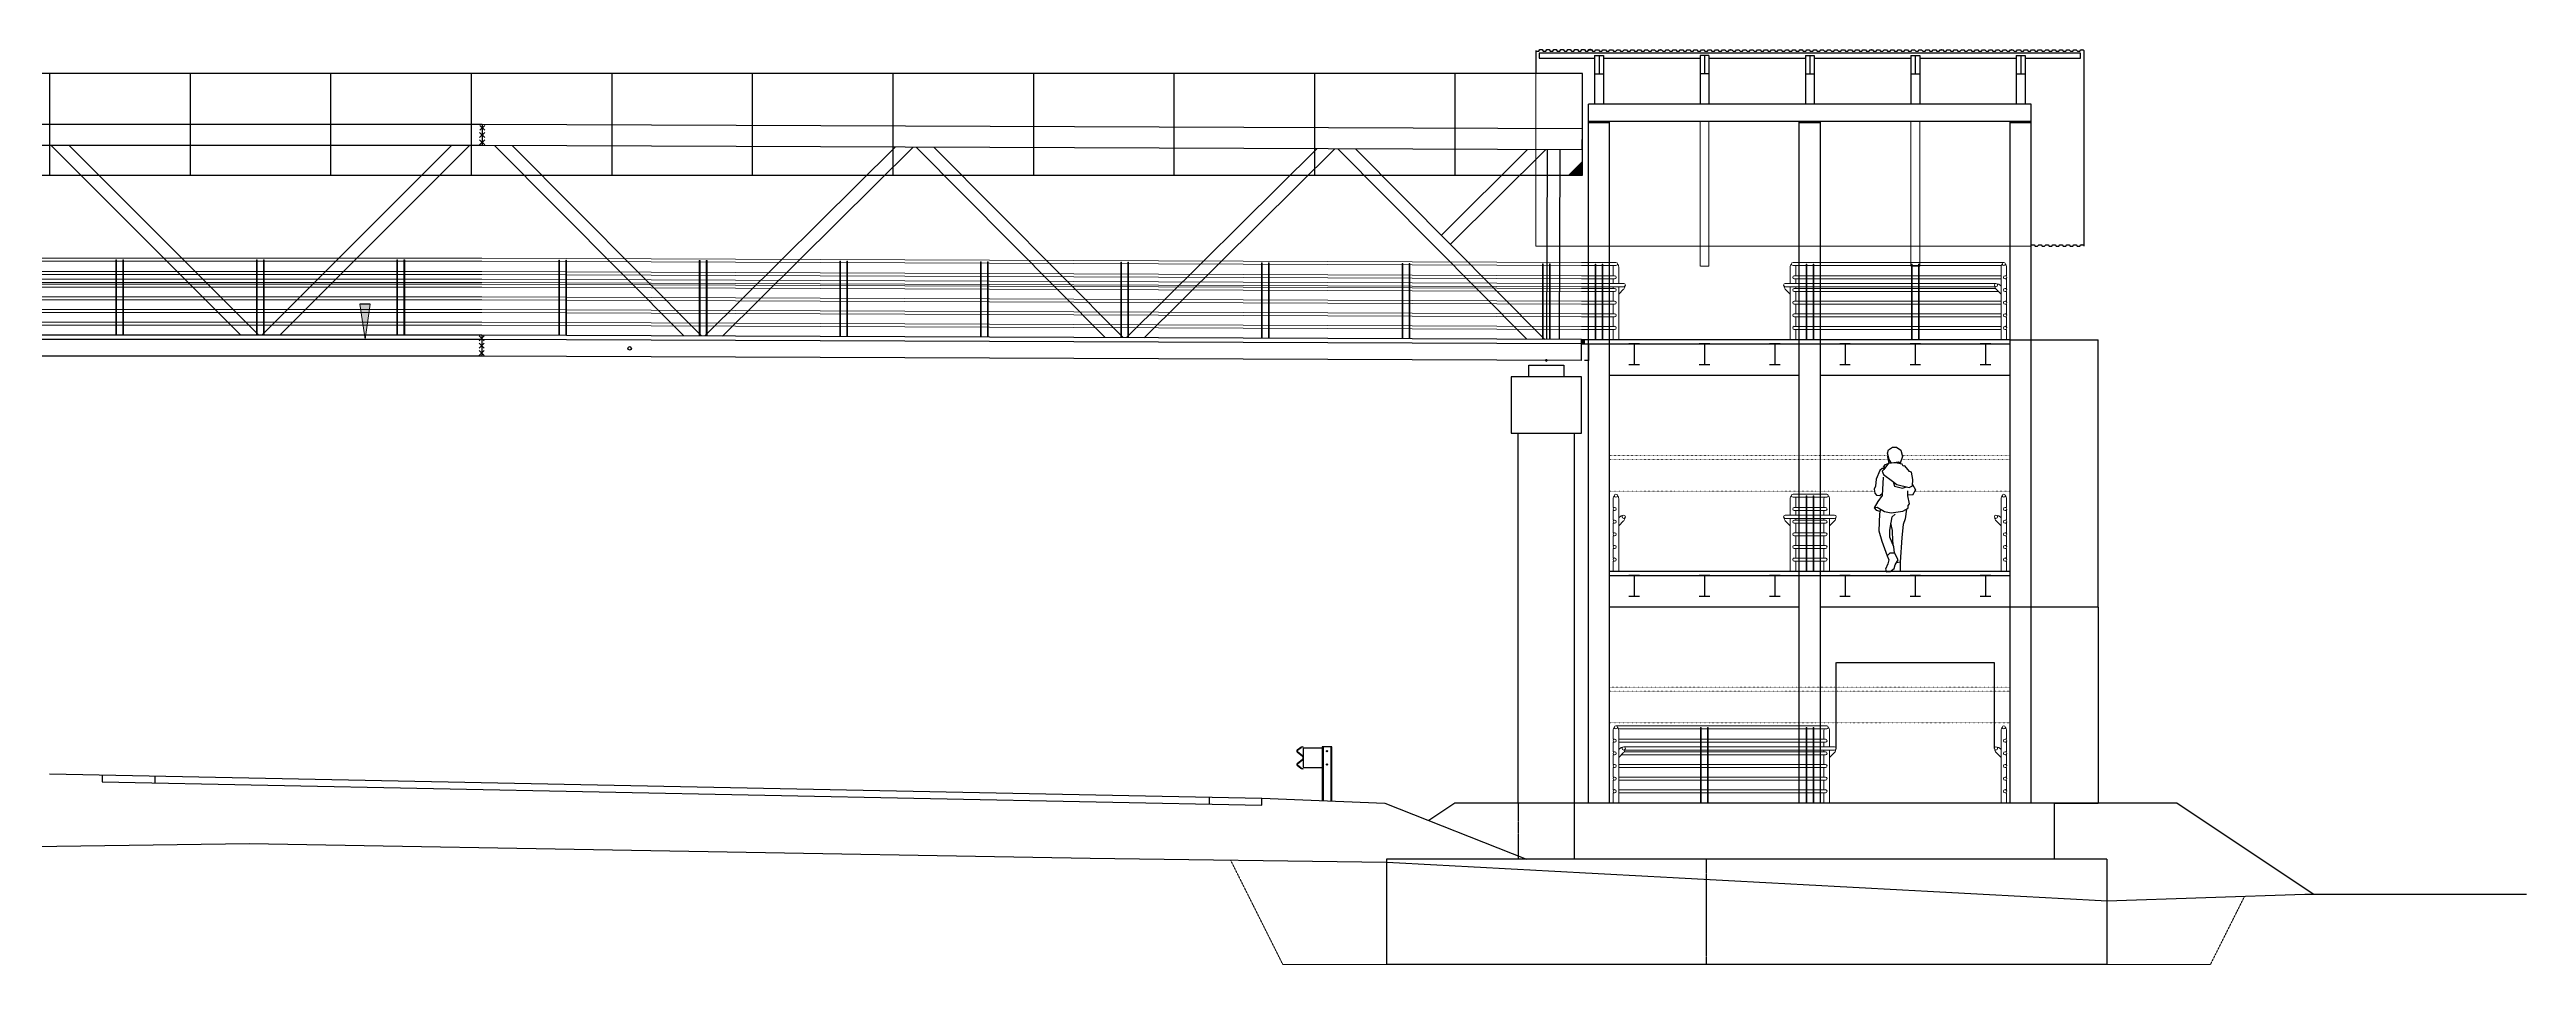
# Model space of a CAD drawing. Header units: millimetres. Extents: x -54986 to 52073, y -1196 to 63678.
# Drawn here: x -19618 to 15629, y 48556 to 61590 of the extents above; entities that cross this region are included whole.
import ezdxf

# ---------------------------------------------------------------- set-up
doc = ezdxf.new("R2010")
doc.units = ezdxf.units.MM
for name, pattern in [('HIDDEN', [0.375, 0.25, -0.125]), ('HIDDEN2', [4.7625, 3.175, -1.5875]), ('пунктирная2', [3.175, 0, -3.175])]:
    doc.linetypes.add(name, pattern=pattern)
doc.layers.add('0_ANNOT_Dimensions', color=7, linetype='Continuous')
doc.layers.add('Брусчатка_тип1', color=7, linetype='Continuous')
doc.styles.get("Standard").update_dxf_attribs({"font": 'arial.ttf'})
doc.dimstyles.new('ISO-25', dxfattribs={"dimtxt": 2.5, "dimasz": 2.5, "dimexe": 1.25, "dimexo": 0.625, "dimtad": 1, "dimtxsty": 'Standard', "dimcen": 2.5, "dimadec": 0, "dimazin": 0, "dimtfac": 1, "dimtmove": 0, "dimatfit": 3, "dimfxl": 1, "dimarcsym": 0})

# ---------------------------------------------------------------- blocks, each defined once
blk = doc.blocks.new('A$Ca8e040ba')
at = {"lineweight": 30}
for p, q in [((-109.07, 16.19), (-30.78, 16.5)), ((-109.06, 14.69), (-109.07, 16.19)), ((-30.78, 16.5), (-30.78, 15)), ((-30.78, 16.5), (30.78, 16.5)), ((-109.06, 14.69), (-30.78, 15)), ((-107.46, 14.7), (-107.41, 1.2)), ((-106.56, 14.7), (-106.51, 1.2)), ((-106.45, 14.7), (-99.67, 7.98)), ((-106.39, 1.2), (-92.95, 14.75)), ((-105.17, 14.71), (-99.04, 8.62)), ((-105.12, 1.21), (-91.67, 14.76)), ((-77.89, 1.31), (-91.45, 14.76)), ((-76.62, 1.32), (-90.17, 14.76)), ((-76.39, 1.32), (-62.95, 14.87)), ((-75.12, 1.32), (-61.67, 14.88)), ((-47.89, 1.43), (-61.45, 14.88)), ((-46.62, 1.44), (-60.17, 14.88)), ((-46.39, 1.44), (-32.95, 14.99)), ((-45.12, 1.44), (-31.67, 15)), ((-30.78, 15), (30.78, 15)), ((-16.39, 1.5), (-29.89, 15)), ((-15.11, 1.5), (-28.61, 15)), ((-14.89, 1.5), (-1.39, 15)), ((-13.61, 1.5), (-0.11, 15)), ((-109.01, 1.19), (-30.75, 1.5)), ((-109, -0.31), (-109.01, 1.19)), ((-109, -0.31), (-30.75, 0)), ((-30.75, 1.5), (-30.75, 0)), ((-30.75, 1.5), (30.75, 1.5)), ((-30.75, 0), (30.75, 0))]:
    blk.add_line(p, q, dxfattribs=at)
at = {"lineweight": 13}
for p, q in [((-30.96, 16.09), (-30.61, 16.44)), ((-30.61, 16.09), (-30.96, 16.44)), ((-30.96, 15.57), (-30.6, 15.93)), ((-30.6, 15.57), (-30.96, 15.93)), ((-30.96, 15.41), (-30.6, 15.06)), ((-30.6, 15.41), (-30.96, 15.06)), ((-30.93, 1.09), (-30.58, 1.44)), ((-30.58, 1.09), (-30.93, 1.44)), ((-30.93, 0.57), (-30.57, 0.93)), ((-30.57, 0.57), (-30.93, 0.93)), ((-30.93, 0.41), (-30.57, 0.06)), ((-30.57, 0.41), (-30.93, 0.06))]:
    blk.add_line(p, q, dxfattribs=at)
blk.add_circle((-106.5, -0.3), 0.05)
blk = doc.blocks.new('A$C04dd730d')
at = {"lineweight": 30}
for p, q in [((-0.375, 0), (0.375, 0)), ((0, 0), (0, -1.5)), ((-0.375, -1.5), (0.375, -1.5))]:
    blk.add_line(p, q, dxfattribs=at)
blk = doc.blocks.new('A$C0FF56AE2')
for p, q in [((73, 1539), (76, 1532)), ((-8, 261), (-11, 276))]:
    blk.add_line(p, q)
at = {"flags": 128}
blk.add_lwpolyline([(-53, 1540), (-86, 1593), (-108, 1684), (-97, 1729), (-40, 1768), (20, 1767), (80, 1728), (103, 1636), (73, 1539), (45, 1555), (-53, 1540)], close=True, dxfattribs=at)
for points in [[(-148, 1467), (-185, 1467), (-219, 1437), (-269, 1313), (-278, 1213), (-300, 1172), (-290, 1113), (-268, 1086), (-220, 1082), (-183, 1114)], [(-56, 1543), (-96, 1541), (-160, 1451), (-184, 1426), (-168, 1378), (-37, 1286), (21, 1237), (199, 1197), (244, 1217), (249, 1307), (234, 1415), (205, 1424), (136, 1505), (112, 1500), (99, 1526), (54, 1538), (1, 1547), (-13, 1546)], [(-143, 1474), (-168, 1487), (-136, 1523), (-91, 1543)], [(-103, 1662), (-108, 1630), (-91, 1541)], [(-171, 1342), (-185, 1082), (-246, 997), (-300, 905), (-256, 916), (-153, 853), (-58, 836), (108, 856), (185, 902), (185, 936), (203, 963), (180, 1076), (180, 1149)], [(-28, 1279), (-8, 1215), (102, 1184), (160, 1206)], [(245, 1239), (288, 1160), (244, 1087), (180, 1088)], [(-300, 905), (-272, 873), (-217, 857)], [(-211, 888), (-224, 819), (-231, 578), (-189, 432), (-112, 221), (-73, 262), (-9, 262), (-19, 350), (-78, 486), (-78, 587), (-43, 777), (-2, 814)], [(159, 887), (140, 750), (113, 670), (96, 481), (72, 132), (19, 123)], [(-23, 360), (-34, 432), (-38, 581), (-60, 686)], [(-112, 221), (-90, 164), (-105, 109), (-137, 31), (-123, -5), (-70, -1), (-13, 39), (0, 92), (44, 164), (-9, 262)], [(72, 132), (69, 0), (-69, 0)]]:
    blk.add_lwpolyline(points, dxfattribs=at)
blk = doc.blocks.new('A$C664D56C4')
at = {"lineweight": 30}
blk.add_lwpolyline([(-5.25, 2.51), (-5.16, 2.63), (-4.83, 2.63), (-4.67, 2.42), (-4.32, 2.42), (-4.18, 2.63), (-3.83, 2.63), (-3.67, 2.42), (-3.33, 2.42), (-3.18, 2.63), (-2.83, 2.63), (-2.68, 2.42), (-2.33, 2.42), (-2.18, 2.63), (-1.83, 2.63), (-1.67, 2.42), (-1.33, 2.42), (-1.18, 2.63), (-0.83, 2.63), (-0.68, 2.42), (-0.33, 2.42), (-0.18, 2.63), (0.17, 2.63), (0.32, 2.42), (0.68, 2.42), (0.82, 2.63), (1.17, 2.63), (1.33, 2.42), (1.68, 2.42), (1.82, 2.63), (2.17, 2.63), (2.32, 2.42), (2.68, 2.42), (2.82, 2.63), (3.17, 2.63), (3.33, 2.42), (3.68, 2.42), (3.82, 2.63), (4.17, 2.63), (4.33, 2.42), (4.68, 2.42), (4.82, 2.63), (5.17, 2.63), (5.26, 2.51)], dxfattribs=at)
for centre in [(-5, 2.63), (5, 2.63)]:
    blk.add_circle(centre, 0.025)
blk = doc.blocks.new('A$Cd243745d')
at = {"lineweight": 30}
blk.add_lwpolyline([(7.735, -0.126), (7.675, -0.21), (7.325, -0.21), (7.175, 0), (6.825, 0), (6.675, -0.21), (6.325, -0.21), (6.175, 0), (5.825, 0), (5.675, -0.21), (5.325, -0.21), (5.175, 0), (4.825, 0), (4.675, -0.21), (4.325, -0.21), (4.175, 0), (3.825, 0), (3.675, -0.21), (3.325, -0.21), (3.175, 0), (2.825, 0), (2.675, -0.21), (2.325, -0.21), (2.175, 0), (1.825, 0), (1.675, -0.21), (1.325, -0.21), (1.175, 0), (0.825, 0), (0.675, -0.21), (0.325, -0.21), (0.175, 0), (-0.175, 0), (-0.265, -0.126)], dxfattribs=at)
blk.add_circle((0, 0), 0.025)
blk = doc.blocks.new('*D125')
at = {"layer": '0_ANNOT_Dimensions', "color": 0, "lineweight": -2, "transparency": 16777216}
for p, q in [((8283, 57456), (9534, 57456)), ((9533, 53652), (9533, 57454)), ((8283, 53650), (9534, 53650))]:
    blk.add_line(p, q, dxfattribs=at)
at = {"layer": '0_ANNOT_Dimensions', "color": 0, "transparency": 16777216}
for points in [[(9533, 57454), (9533, 57454), (9533, 57456)], [(9533, 53652), (9533, 53652), (9533, 53650)]]:
    blk.add_solid(points, dxfattribs=at)
at = {"layer": 'Defpoints', "color": 0, "transparency": 16777216}
for p in [(8282, 57456), (9533, 57456), (8282, 53650)]:
    blk.add_point(p, dxfattribs=at)
at = {"layer": '0_ANNOT_Dimensions', "color": 0, "transparency": 16777216, "insert": (9531, 55553), "char_height": 2.5, "attachment_point": 5, "rotation": 90}
blk.add_mtext('3810', dxfattribs=at)
blk = doc.blocks.new('A$C827d9d94')
at = {"lineweight": 13}
for p, q in [((-0.4, 3.24), (-0.75, 3.6)), ((-0.4, 3.81), (-0.47, 3.88)), ((-0.4, 0), (-0.4, 5.18)), ((0, 4.55), (-0.11, 4.55)), ((0, 4.55), (-0.11, 4.55)), ((0, 4.33), (-0.11, 4.33)), ((0, 4.33), (-0.11, 4.33)), ((0, 3.65), (-0.11, 3.65)), ((0, 4.55), (0, 5.18)), ((0, 3.65), (0, 4.33)), ((0, 3.43), (-0.11, 3.43)), ((0, 2.75), (-0.11, 2.75)), ((0, 2.53), (-0.11, 2.53)), ((0, 1.85), (-0.11, 1.85)), ((0, 2.75), (0, 3.43)), ((0, 1.85), (0, 2.53)), ((0, 1.63), (-0.11, 1.63)), ((0, 0.95), (-0.11, 0.95)), ((0, 0.95), (-0.11, 0.95)), ((0, 0.73), (-0.11, 0.73)), ((0, 0.73), (-0.11, 0.73)), ((0, 0.95), (0, 1.63)), ((0, 0), (0, 0.73))]:
    blk.add_line(p, q, dxfattribs=at)
for centre in [(-0.2, 5.39), (-0.76, 3.89), (-0.11, 4.44), (-0.11, 3.54), (-0.11, 2.64), (-0.11, 1.74), (-0.11, 0.84)]:
    blk.add_circle(centre, 0.113, dxfattribs=at)
for centre, start, end in [((-0.1, 5.18), 135, 180), ((-0.3, 5.18), 0, 45), ((-0.54, 3.81), 180, 225), ((-0.68, 3.67), 45, 90)]:
    blk.add_arc(centre, 0.299, start, end, dxfattribs=at)
blk = doc.blocks.new('*D126')
at = {"layer": '0_ANNOT_Dimensions', "color": 0, "lineweight": -2, "transparency": 16777216}
for p, q in [((5807, 51634), (5807, 52857)), ((5810, 52856), (8055, 52856)), ((8057, 51634), (8057, 52857))]:
    blk.add_line(p, q, dxfattribs=at)
at = {"layer": '0_ANNOT_Dimensions', "color": 0, "transparency": 16777216}
for points in [[(5810, 52856), (5810, 52855), (5807, 52856)], [(8055, 52856), (8055, 52855), (8057, 52856)]]:
    blk.add_solid(points, dxfattribs=at)
at = {"layer": 'Defpoints', "color": 0, "transparency": 16777216}
for p in [(8057, 52856), (5807, 51634), (8057, 51634)]:
    blk.add_point(p, dxfattribs=at)
at = {"layer": '0_ANNOT_Dimensions', "color": 0, "transparency": 16777216, "insert": (6932, 52858), "char_height": 2.5, "attachment_point": 5}
blk.add_mtext('2250', dxfattribs=at)
blk = doc.blocks.new('*D171')
at = {"layer": '0_ANNOT_Dimensions', "color": 0, "lineweight": -2, "transparency": 16777216}
for p, q in [((8283, 53650), (9534, 53650)), ((9533, 53647), (9533, 50859)), ((8908, 50856), (9534, 50856))]:
    blk.add_line(p, q, dxfattribs=at)
at = {"layer": '0_ANNOT_Dimensions', "color": 0, "transparency": 16777216}
for points in [[(9533, 53647), (9533, 53647), (9533, 53650)], [(9533, 50859), (9533, 50859), (9533, 50856)]]:
    blk.add_solid(points, dxfattribs=at)
at = {"layer": 'Defpoints', "color": 0, "transparency": 16777216}
for p in [(8282, 53650), (8907, 50856), (9533, 50856)]:
    blk.add_point(p, dxfattribs=at)
at = {"layer": '0_ANNOT_Dimensions', "color": 0, "transparency": 16777216, "insert": (9531, 52253), "char_height": 2.5, "attachment_point": 5, "rotation": 90}
blk.add_mtext('2790', dxfattribs=at)
blk = doc.blocks.new('A$Cefe19569')
at = {"lineweight": 13}
for p, q in [((-0.4, 3.24), (-0.75, 3.6)), ((-0.4, 4), (-0.4, 5.18)), ((-0.4, 0), (-0.4, 3.78)), ((0, 4.55), (-0.11, 4.55)), ((0, 4.33), (-0.11, 4.33)), ((0, 3.65), (-0.11, 3.65)), ((0, 4.55), (0, 5.18)), ((0, 4), (0, 4.33)), ((0, 3.65), (0, 3.78)), ((0, 3.43), (-0.11, 3.43)), ((0, 2.75), (-0.11, 2.75)), ((0, 2.53), (-0.11, 2.53)), ((0, 1.85), (-0.11, 1.85)), ((0, 2.75), (0, 3.43)), ((0, 1.85), (0, 2.53)), ((0, 1.63), (-0.11, 1.63)), ((0, 0.95), (-0.11, 0.95)), ((0, 0.95), (-0.11, 0.95)), ((0, 0.73), (-0.11, 0.73)), ((0, 0.73), (-0.11, 0.73)), ((0, 0.95), (0, 1.63)), ((0, 0), (0, 0.73))]:
    blk.add_line(p, q, dxfattribs=at)
for centre, radius, start, end in [((-0.1, 5.18), 0.299, 135, 180), ((-0.2, 5.39), 0.113, 90, 270), ((-0.76, 3.89), 0.113, 90, 270), ((-0.54, 3.81), 0.299, 180, 225), ((-0.11, 4.44), 0.113, 90, 270), ((-0.11, 3.54), 0.113, 90, 270), ((-0.3, 5.18), 0.299, 0, 19.3009), ((-0.11, 2.64), 0.113, 90, 270), ((-0.11, 1.74), 0.113, 90, 270), ((-0.11, 0.84), 0.113, 90, 270)]:
    blk.add_arc(centre, radius, start, end, dxfattribs=at)

msp = doc.modelspace()

# ---------------------------------------------------------------- hatches: boundary and pattern name
h = msp.add_hatch(color=256)
h.dxf.hatch_style = 1
h.paths.add_polyline_path([(2195.11, 59794.131), (1995.11, 59794.131), (2195.11, 59994.131)])
at = {"layer": 'Брусчатка_тип1'}
h = msp.add_hatch(color=256, dxfattribs=at)
h.dxf.hatch_style = 1
h.paths.add_polyline_path([(-15128.279, 57521.529), (-15119.691, 57521.529), (-15128.268, 57463.656), (-15128.282, 57463.749)])
h.paths.add_polyline_path([(-15136.845, 57521.529), (-15128.279, 57521.529), (-15128.282, 57463.749)])
h.paths.add_polyline_path([(-15157.863, 57663.349), (-15128.271, 57663.349), (-15128.279, 57521.529), (-15136.845, 57521.529)])
h.paths.add_polyline_path([(-15128.271, 57663.349), (-15098.674, 57663.349), (-15119.691, 57521.529), (-15128.279, 57521.529)])
h.paths.add_polyline_path([(-15128.269, 57708.349), (-15092.004, 57708.349), (-15098.674, 57663.349), (-15128.271, 57663.349)])
h.paths.add_polyline_path([(-15164.532, 57708.349), (-15128.269, 57708.349), (-15128.271, 57663.349), (-15157.863, 57663.349)])
h.paths.add_polyline_path([(-15184.539, 57843.349), (-15128.262, 57843.349), (-15128.269, 57708.349), (-15164.532, 57708.349)])
h.paths.add_polyline_path([(-15128.262, 57843.349), (-15071.997, 57843.349), (-15092.004, 57708.349), (-15128.269, 57708.349)])
h.paths.add_polyline_path([(-15128.259, 57888.349), (-15065.328, 57888.349), (-15071.997, 57843.349), (-15128.262, 57843.349)])
h.paths.add_polyline_path([(-15191.209, 57888.349), (-15128.259, 57888.349), (-15128.262, 57843.349), (-15184.539, 57843.349)])
h.paths.add_polyline_path([(-15202.356, 57963.564), (-15128.255, 57963.564), (-15128.259, 57888.349), (-15191.209, 57888.349)])
h.paths.add_polyline_path([(-15128.255, 57963.564), (-15054.181, 57963.564), (-15065.328, 57888.349), (-15128.259, 57888.349)])
h = msp.add_hatch(color=256, dxfattribs=at)
h.dxf.hatch_style = 1
h.paths.add_polyline_path([(2183.217, 57456.369), (2227.037, 57456.369), (2227.037, 57399.547), (2182.992, 57399.547)])

# ---------------------------------------------------------------- linework, layer by layer
at = {"lineweight": 30}
for p, q in [((1532.037, 61575.136), (1532.037, 61250.268)), ((2432.037, 61504.619), (2432.037, 61245.8)), ((3932.037, 61504.619), (3932.037, 61245.8)), ((5432.037, 61504.619), (5432.037, 61245.8)), ((6932.037, 61504.619), (6932.037, 61245.8)), ((8432.037, 61504.619), (8432.037, 61245.8)), ((9332.037, 61575.136), (9332.037, 58788.103)), ((2282.037, 50856.373), (2282.037, 60813.085)), ((8582.037, 60813.085), (2282.037, 60813.085)), ((8582.037, 50856.373), (8582.037, 60813.085)), ((2282.037, 60563.085), (2582.037, 60563.085)), ((8582.037, 60563.085), (2282.037, 60563.085)), ((2282.037, 60549.085), (2582.037, 60549.085)), ((2582.037, 50856.373), (2582.037, 60563.085)), ((5282.037, 50856.373), (5282.037, 60563.085)), ((5282.037, 60563.085), (5582.037, 60563.085)), ((5282.037, 60549.085), (5582.037, 60549.085)), ((5582.037, 50856.373), (5582.037, 60563.085)), ((8282.037, 50856.373), (8282.037, 60563.085)), ((8282.037, 60563.085), (8582.037, 60563.085)), ((8282.037, 60549.085), (8582.037, 60549.085)), ((8282.037, 57456.369), (2183.217, 57456.369)), ((2227.037, 57399.547), (8282.037, 57399.547)), ((2582.037, 56949.547), (5282.037, 56949.547)), ((5582.037, 56949.547), (8282.037, 56949.547)), ((1282.045, 50856.373), (1282.045, 56125.525)), ((2082.045, 50056.373), (2082.045, 56125.525)), ((8282.037, 54156.381), (2582.037, 54156.381)), ((2582.037, 54099.547), (8282.037, 54099.547)), ((2582.037, 53649.547), (5282.037, 53649.547)), ((5582.037, 53649.547), (8282.037, 53649.547)), ((-19617.936, 51271.373), (-2367.936, 50926.373)), ((-18867.936, 51256.373), (-18867.936, 51156.373)), ((-18867.936, 51156.373), (-2367.936, 50826.373)), ((-18117.936, 51241.373), (-18117.936, 51141.373)), ((-3117.936, 50941.373), (-3117.936, 50841.373)), ((-2367.936, 50926.373), (-617.936, 50856.373)), ((-2367.936, 50826.373), (-2367.936, 50926.373)), ((-617.936, 50856.373), (1398.064, 50056.373)), ((382.064, 50856.373), (8.93, 50607.616)), ((10657.045, 50856.373), (382.064, 50856.373)), ((8907.037, 50856.373), (8907.037, 50056.373)), ((10657.045, 50856.373), (12603.532, 49558.715)), ((-592.955, 50056.373), (-592.955, 48556.373)), ((9657.037, 50056.373), (-592.955, 50056.373)), ((9657.037, 50056.373), (9657.037, 48556.373)), ((9657.037, 48556.373), (-592.955, 48556.373))]:
    msp.add_line(p, q, dxfattribs=at)
at = {"lineweight": 30, "ltscale": 0.75}
for p, q in [((2369.537, 61504.619), (2494.537, 61504.619)), ((2369.537, 61504.619), (2369.537, 60813.085)), ((2494.537, 61504.619), (2494.537, 60813.085)), ((3994.537, 61504.619), (3869.537, 61504.619)), ((3869.537, 61504.619), (3869.537, 60813.085)), ((3994.537, 61504.619), (3994.537, 60813.085)), ((5369.537, 61504.619), (5494.537, 61504.619)), ((5369.537, 61504.619), (5369.537, 60813.085)), ((5494.537, 61504.619), (5494.537, 60813.085)), ((6869.537, 61504.619), (6994.537, 61504.619)), ((6869.537, 61504.619), (6869.537, 60813.085)), ((6994.537, 61504.619), (6994.537, 60813.085)), ((8369.537, 61504.619), (8494.537, 61504.619)), ((8369.537, 61504.619), (8369.537, 60813.085)), ((8494.537, 61504.619), (8494.537, 60813.085)), ((2369.537, 61245.8), (2494.537, 61245.8)), ((3994.537, 61245.8), (3869.537, 61245.8)), ((5369.537, 61245.8), (5494.537, 61245.8)), ((6869.537, 61245.8), (6994.537, 61245.8)), ((8369.537, 61245.8), (8494.537, 61245.8))]:
    msp.add_line(p, q, dxfattribs=at)
at = {"linetype": 'HIDDEN', "ltscale": 5}
for p, q in [((2195.11, 61250.268), (-41431.02, 61250.268)), ((-19617.955, 61250.268), (-19617.955, 59794.131)), ((-17617.955, 61250.268), (-17617.955, 59794.131)), ((-15617.955, 61250.268), (-15617.955, 59794.131)), ((-13617.955, 61250.268), (-13617.955, 59794.131)), ((-11617.955, 61250.268), (-11617.955, 59794.131)), ((-9617.955, 61250.268), (-9617.955, 59794.131)), ((-7617.955, 61250.268), (-7617.955, 59794.131)), ((-5617.955, 61250.268), (-5617.955, 59794.131)), ((-3617.955, 61250.268), (-3617.955, 59794.131)), ((-1617.955, 61250.268), (-1617.955, 59794.131)), ((382.045, 61250.268), (382.045, 59794.131)), ((2195.11, 59794.131), (2195.11, 61250.268)), ((2195.11, 59794.131), (-41431.02, 59794.131))]:
    msp.add_line(p, q, dxfattribs=at)
at = {"linetype": 'HIDDEN', "lineweight": 13, "ltscale": 5}
for p, q in [((1532.037, 61250.268), (1532.037, 58788.103)), ((3869.537, 60563.085), (3869.537, 58502.378)), ((3994.537, 60563.085), (3994.537, 58502.378)), ((6869.537, 60563.085), (6869.537, 58502.378)), ((6994.537, 60563.085), (6994.537, 58502.378)), ((8582.037, 58788.103), (1532.037, 58788.103)), ((3994.537, 58502.378), (3869.537, 58502.378)), ((6994.537, 58502.378), (6869.537, 58502.378))]:
    msp.add_line(p, q, dxfattribs=at)
for p, q in [((1995.11, 59794.131), (2195.11, 59994.131)), ((-15054.181, 57963.564), (-15202.356, 57963.564)), ((-3117.936, 50941.373), (-3117.936, 50841.373))]:
    msp.add_line(p, q)
at = {"lineweight": 13}
for p, q in [((5192.037, 58556.369), (8192.037, 58556.369)), ((5192.037, 58511.369), (8155.395, 58511.369)), ((5079.537, 58256.369), (8079.537, 58256.369)), ((5079.537, 58211.369), (8063.992, 58211.369)), ((5209.537, 58366.369), (8152.037, 58366.369)), ((5209.537, 58321.369), (8152.037, 58321.369)), ((5209.537, 58186.369), (8072.661, 58186.369)), ((-15128.282, 57463.748), (-15202.356, 57963.564)), ((-15128.282, 57463.564), (-15054.181, 57963.564)), ((5209.537, 58141.369), (8115.468, 58141.369)), ((5209.537, 58006.369), (8152.037, 58006.369)), ((5209.537, 57961.369), (8152.037, 57961.369)), ((5209.537, 57826.369), (8152.037, 57826.369)), ((5209.537, 57781.369), (8152.037, 57781.369)), ((5209.537, 57646.369), (8152.037, 57646.369)), ((5209.537, 57601.369), (8152.037, 57601.369)), ((5192.037, 55256.381), (5672.037, 55256.381)), ((5192.037, 55211.381), (5672.037, 55211.381)), ((5209.537, 55066.381), (5654.537, 55066.381)), ((5209.537, 55021.381), (5654.537, 55021.381)), ((5079.537, 54956.381), (5784.537, 54956.381)), ((5079.537, 54911.381), (5784.537, 54911.381)), ((5209.537, 54886.381), (5654.537, 54886.381)), ((5209.537, 54841.381), (5654.537, 54841.381)), ((5209.537, 54706.381), (5654.537, 54706.381)), ((5209.537, 54661.381), (5654.537, 54661.381)), ((5209.537, 54526.381), (5654.537, 54526.381)), ((5209.537, 54481.381), (5654.537, 54481.381)), ((5209.537, 54346.381), (5654.537, 54346.381)), ((5209.537, 54301.381), (5654.537, 54301.381)), ((2672.037, 51956.373), (5672.037, 51956.373)), ((2708.679, 51911.373), (5672.037, 51911.373)), ((2712.037, 51766.373), (5654.537, 51766.373)), ((2712.037, 51721.373), (5654.537, 51721.373)), ((2748.606, 51541.373), (5654.537, 51541.373)), ((2784.537, 51656.373), (5784.537, 51656.373)), ((2791.413, 51586.373), (5654.537, 51586.373)), ((2800.082, 51611.373), (5784.537, 51611.373)), ((2712.037, 51406.373), (5654.537, 51406.373)), ((2712.037, 51361.373), (5654.537, 51361.373)), ((2712.037, 51226.373), (5654.537, 51226.373)), ((2712.037, 51181.373), (5654.537, 51181.373)), ((2712.037, 51046.373), (5654.537, 51046.373)), ((2712.037, 51001.373), (5654.537, 51001.373)), ((11132.037, 48556.373), (-2067.955, 48556.373))]:
    msp.add_line(p, q, dxfattribs=at)
at = {"lineweight": 30, "ltscale": 1.5}
msp.add_line((2227.037, 57399.547), (2227.037, 57456.369), dxfattribs=at)
at = {"linetype": 'пунктирная2', "lineweight": 13, "ltscale": 0.25}
for p, q in [((6541.761, 55806.381), (2582.037, 55806.381)), ((2582.037, 55749.547), (6545.792, 55749.547)), ((6735.689, 55749.547), (8282.037, 55749.547)), ((8282.037, 55806.381), (6745.376, 55806.381)), ((2582.037, 55299.547), (6351.277, 55299.547)), ((6924.352, 55299.547), (8282.037, 55299.547)), ((8282.037, 52506.381), (2582.037, 52506.381)), ((2582.037, 52449.547), (8282.037, 52449.547)), ((2582.037, 51999.547), (8282.037, 51999.547))]:
    msp.add_line(p, q, dxfattribs=at)
at = {"lineweight": 30, "ltscale": 0.1}
for p, q in [((-1493.866, 51656.373), (-1493.866, 50891.41)), ((-1383.866, 51656.373), (-1383.866, 50887.01))]:
    msp.add_line(p, q, dxfattribs=at)
at = {"linetype": 'HIDDEN2', "lineweight": 30, "ltscale": 0.3}
msp.add_line((1282.045, 50856.373), (1282.045, 50056.373), dxfattribs=at)
at = {"linetype": 'HIDDEN2', "lineweight": 30, "ltscale": 0.75}
msp.add_line((3957.045, 50056.373), (3957.045, 48556.373), dxfattribs=at)
at = {"linetype": 'HIDDEN2', "lineweight": 13}
for p, q in [((-2811.044, 50042.551), (-2067.955, 48556.373)), ((11618.436, 49529.17), (11132.037, 48556.373))]:
    msp.add_line(p, q, dxfattribs=at)
at = {"linetype": 'HIDDEN2', "lineweight": 13, "ltscale": 1.5}
msp.add_line((-592.955, 50012.272), (9657.037, 49461.599), dxfattribs=at)
at = {"lineweight": 30}
for points in [[(8494.537, 61467.985), (9282.037, 61467.985), (9282.037, 61538.772), (1582.037, 61538.772), (1582.037, 61467.985), (2369.537, 61467.985)], [(2494.537, 61467.985), (3869.537, 61467.985)], [(3994.537, 61467.985), (5369.537, 61467.985)], [(5494.537, 61467.985), (6869.537, 61467.985)], [(6994.537, 61467.985), (8369.537, 61467.985)], [(8582.037, 58800.703), (8588.037, 58809.103), (8623.037, 58809.103), (8638.037, 58788.103), (8673.037, 58788.103), (8688.037, 58809.103), (8723.037, 58809.103), (8738.037, 58788.103), (8773.037, 58788.103), (8788.037, 58809.103), (8823.037, 58809.103), (8838.037, 58788.103), (8873.037, 58788.103), (8888.037, 58809.103), (8923.037, 58809.103), (8938.037, 58788.103), (8973.037, 58788.103), (8988.037, 58809.103), (9023.037, 58809.103), (9038.037, 58788.103), (9073.037, 58788.103), (9088.037, 58809.103), (9123.037, 58809.103), (9138.037, 58788.103), (9173.037, 58788.103), (9188.037, 58809.103), (9223.037, 58809.103), (9238.037, 58788.103), (9273.037, 58788.103), (9288.037, 58809.103), (9323.037, 58809.103), (9332.037, 58796.503)], [(2182.992, 57399.547), (-13467.48, 57461.529), (-25768.43, 57461.529), (-41418.901, 57399.547)], [(1682.045, 56125.525), (2182.045, 56125.525), (2182.045, 56925.525), (1182.045, 56925.525), (1182.045, 56125.525), (1682.045, 56125.525)], [(1432.045, 56925.525), (1432.045, 57095.525), (1932.045, 57095.525), (1932.045, 56925.525)], [(-38642.955, 49960.183), (-34251.311, 50103.127), (-30601.687, 50046.683), (-21921.374, 50209.281), (-16773.91, 50282.303), (-4809.069, 50069.825), (-592.955, 50012.272)], [(9657.037, 49461.599), (12473.788, 49558.638), (15629.294, 49560.513)]]:
    msp.add_lwpolyline(points, dxfattribs=at)
at = {"lineweight": 13}
for points in [[(-31715.222, 58549.795), (-25767.947, 58573.349), (-19617.947, 58573.349)], [(-31711.47, 58594.81), (-25767.947, 58618.349), (-19617.947, 58618.349)], [(2672.037, 58556.369), (2182.033, 58556.369), (-13467.963, 58618.349), (-19617.963, 58618.349)], [(2672.037, 58511.369), (2182.033, 58511.369), (-13467.963, 58573.349), (-19617.963, 58573.349)], [(-18664.198, 57521.529), (-18664.198, 58595.849), (-18674.198, 58595.849), (-18674.198, 57521.529)], [(-18564.198, 57521.529), (-18564.198, 58595.849), (-18574.198, 58595.849), (-18574.198, 57521.529)], [(-16664.198, 57521.529), (-16664.198, 58595.849), (-16674.198, 58595.849), (-16674.198, 57521.529)], [(-16564.198, 57521.529), (-16564.198, 58595.849), (-16574.198, 58595.849), (-16574.198, 57521.529)], [(-14664.198, 57521.529), (-14664.198, 58595.849), (-14674.198, 58595.849), (-14674.198, 57521.529)], [(-14564.198, 57521.529), (-14564.198, 58595.849), (-14574.198, 58595.849), (-14574.198, 57521.529)], [(-12361.728, 57517.15), (-12361.728, 58591.488), (-12371.728, 58591.488), (-12371.728, 57517.19)], [(-12261.728, 57516.754), (-12261.728, 58591.092), (-12271.728, 58591.092), (-12271.728, 57516.794)], [(-10361.728, 57509.23), (-10361.728, 58583.567), (-10371.728, 58583.567), (-10371.728, 57509.269)], [(-10261.728, 57508.834), (-10261.728, 58583.171), (-10271.728, 58583.171), (-10271.728, 57508.873)], [(-8361.728, 57501.309), (-8361.728, 58575.646), (-8371.728, 58575.646), (-8371.728, 57501.349)], [(-8261.728, 57500.913), (-8261.728, 58575.25), (-8271.728, 58575.25), (-8271.728, 57500.952)], [(-6361.728, 57493.388), (-6361.728, 58567.725), (-6371.728, 58567.725), (-6371.728, 57493.428)], [(-6261.728, 57492.992), (-6261.728, 58567.329), (-6271.728, 58567.329), (-6271.728, 57493.032)], [(-4361.728, 57485.467), (-4361.728, 58559.804), (-4371.728, 58559.804), (-4371.728, 57485.507)], [(-4261.728, 57485.071), (-4261.728, 58559.408), (-4271.728, 58559.408), (-4271.728, 57485.111)], [(-2361.728, 57477.547), (-2361.728, 58551.884), (-2371.728, 58551.884), (-2371.728, 57477.586)], [(-2261.728, 57477.15), (-2261.728, 58551.488), (-2271.728, 58551.488), (-2271.728, 57477.19)], [(-361.728, 57469.626), (-361.728, 58543.963), (-371.728, 58543.963), (-371.728, 57469.665)], [(-261.728, 57469.23), (-261.728, 58543.567), (-271.728, 58543.567), (-271.728, 57469.269)], [(1638.272, 57461.705), (1638.272, 58536.042), (1628.272, 58536.042), (1628.272, 57461.745)], [(1738.272, 57461.309), (1738.272, 58535.646), (1728.272, 58535.646), (1728.272, 57461.349)], [(2377.037, 57456.369), (2377.037, 58533.869), (2387.037, 58533.869), (2387.037, 57456.408)], [(2477.037, 57456.369), (2477.037, 58533.869), (2487.037, 58533.869), (2487.037, 57456.369)], [(5387.037, 57456.369), (5387.037, 58533.869), (5377.037, 58533.869), (5377.037, 57456.369)], [(5487.037, 57456.369), (5487.037, 58533.869), (5477.037, 58533.869), (5477.037, 57456.408)], [(6887.037, 57456.369), (6887.037, 58533.869), (6877.037, 58533.869), (6877.037, 57456.369)], [(6987.037, 57456.369), (6987.037, 58533.869), (6977.037, 58533.869), (6977.037, 57456.408)], [(-31998.432, 58178.674), (-25767.947, 58203.349), (-19617.947, 58203.349)], [(-31801.573, 58359.453), (-25767.947, 58383.349), (-19617.947, 58383.349)], [(-31797.856, 58224.468), (-25767.947, 58248.349), (-19617.947, 58248.349)], [(-31794.981, 58294.48), (-25767.947, 58318.349), (-19617.947, 58318.349)], [(-31793.692, 58404.485), (-25767.947, 58428.349), (-19617.947, 58428.349)], [(-31787.623, 58249.509), (-25767.947, 58273.349), (-19617.947, 58273.349)], [(2632.037, 58366.369), (2182.033, 58366.369), (-13467.963, 58428.349), (-19617.963, 58428.349)], [(2632.037, 58321.369), (2182.033, 58321.369), (-13467.963, 58383.349), (-19617.963, 58383.349)], [(2784.537, 58256.369), (2182.033, 58256.369), (-13467.963, 58318.349), (-19617.963, 58318.349)], [(2784.537, 58211.369), (2182.033, 58211.369), (-13467.963, 58273.349), (-19617.963, 58273.349)], [(2632.037, 58186.369), (2182.033, 58186.369), (-13467.963, 58248.349), (-19617.963, 58248.349)], [(2632.037, 58141.369), (2182.033, 58141.369), (-13467.963, 58203.349), (-19617.963, 58203.349)], [(-31968.834, 58043.791), (-25767.947, 58068.349), (-19617.947, 58068.349)], [(-31967.035, 57998.798), (-25767.947, 58023.349), (-19617.947, 58023.349)], [(-31926.571, 57863.958), (-25767.947, 57888.349), (-19617.947, 57888.349)], [(-31914.33, 57819.007), (-25767.947, 57843.349), (-19617.947, 57843.349)], [(2632.037, 58006.369), (2182.033, 58006.369), (-13467.963, 58068.349), (-19617.963, 58068.349)], [(2632.037, 57961.369), (2182.033, 57961.369), (-13467.963, 58023.349), (-19617.963, 58023.349)], [(2632.037, 57826.369), (2182.033, 57826.369), (-13467.963, 57888.349), (-19617.963, 57888.349)], [(2632.037, 57781.369), (2182.033, 57781.369), (-13467.963, 57843.349), (-19617.963, 57843.349)], [(-31880.723, 57684.14), (-25767.947, 57708.349), (-19617.947, 57708.349)], [(-31874.116, 57639.166), (-25767.947, 57663.349), (-19617.947, 57663.349)], [(2632.037, 57646.369), (2182.033, 57646.369), (-13467.963, 57708.349), (-19617.963, 57708.349)], [(2632.037, 57601.369), (2182.033, 57601.369), (-13467.963, 57663.349), (-19617.963, 57663.349)], [(5387.037, 54156.381), (5387.037, 55233.881), (5377.037, 55233.881), (5377.037, 54156.381)], [(5487.037, 54156.381), (5487.037, 55233.881), (5477.037, 55233.881), (5477.037, 54156.42)], [(3887.037, 50856.373), (3887.037, 51933.873), (3877.037, 51933.873), (3877.037, 50856.373)], [(3987.037, 50856.373), (3987.037, 51933.873), (3977.037, 51933.873), (3977.037, 50856.412)], [(5387.037, 50856.373), (5387.037, 51933.873), (5377.037, 51933.873), (5377.037, 50856.373)], [(5487.037, 50856.373), (5487.037, 51933.873), (5477.037, 51933.873), (5477.037, 50856.412)]]:
    msp.add_lwpolyline(points, dxfattribs=at)
at = {"lineweight": 30, "ltscale": 1.5}
msp.add_lwpolyline([(2182.992, 57399.547), (2282.037, 57399.547), (2282.037, 57159.547), (2227.037, 57159.547)], dxfattribs=at)
at = {"lineweight": 30, "ltscale": 0.1}
for points in [[(-1780.018, 51514.873, 0.244698443), (-1785.135, 51524.702), (-1857.9, 51587.543, -0.520567051), (-1857.9, 51607.202), (-1807.963, 51648.399, -0.111820951), (-1804.018, 51650.389), (-1780.018, 51656.373), (-1784.936, 51656.373), (-1808.937, 51650.389, 0.111820951), (-1812.881, 51648.399), (-1862.819, 51607.202, 0.520567051), (-1862.819, 51587.543)], [(-1862.819, 51587.543), (-1790.053, 51524.702, -0.244698443), (-1784.936, 51514.873), (-1784.936, 51485.873, -0.244698443), (-1790.053, 51476.043), (-1862.819, 51413.202, 0.520567051), (-1862.819, 51393.543), (-1812.881, 51352.346, 0.111820951), (-1808.937, 51350.357), (-1784.936, 51344.373), (-1780.018, 51344.373), (-1804.018, 51350.357, -0.111820951), (-1807.963, 51352.346), (-1857.9, 51393.543, -0.520567051), (-1857.9, 51413.202), (-1785.135, 51476.043, 0.244698443), (-1780.018, 51485.873), (-1780.018, 51514.873)]]:
    msp.add_lwpolyline(points, format="xyb", dxfattribs=at)
for points in [[(-1508.866, 51640.373), (-1780.018, 51640.373), (-1780.018, 51360.373), (-1508.866, 51360.373)], [(-1368.866, 50886.41), (-1368.866, 51656.373), (-1508.866, 51656.373), (-1508.866, 50892.01)]]:
    msp.add_lwpolyline(points, dxfattribs=at)
msp.add_lwpolyline([(-1780.018, 51360.373), (-1776.018, 51360.373), (-1776.018, 51640.373), (-1780.018, 51640.373)], close=True, dxfattribs=at)
msp.add_circle((9305.537, 58809.103), 2.5)
at = {"lineweight": 30}
msp.add_circle((-11361.835, 57332.492), 25, dxfattribs=at)
at = {"lineweight": 30, "ltscale": 0.1}
for centre in [(-1438.866, 51595.373), (-1438.866, 51405.373)]:
    msp.add_circle(centre, 9, dxfattribs=at)

# ---------------------------------------------------------------- block references
for name, p, xscale, yscale, zscale in [('A$Cd243745d', (2305.537, 61587.736), -99.99999999998788, 99.99999999998788, 99.99999999998788), ('A$Ca8e040ba', (-19617.955, 57221.529), -199.9999999999758, 199.9999999999758, 199.9999999999758), ('A$Cefe19569', (2632.037, 57456.369), -199.9999999999758, 199.9999999999758, 199.9999999999758), ('A$Cefe19569', (5232.037, 57456.369), 199.9999999999758, 199.9999999999758, 199.9999999999758), ('A$C827d9d94', (8232.037, 57456.369), 199.9999999999758, 199.9999999999758, 199.9999999999758), ('A$C04dd730d', (2932.037, 57399.547), -199.9999999999758, 199.9999999999758, 199.9999999999758), ('A$C04dd730d', (3932.037, 57399.547), -199.9999999999758, 199.9999999999758, 199.9999999999758), ('A$C04dd730d', (4932.037, 57399.547), -199.9999999999758, 199.9999999999758, 199.9999999999758), ('A$C04dd730d', (5932.037, 57399.547), -199.9999999999758, 199.9999999999758, 199.9999999999758), ('A$C04dd730d', (6932.037, 57399.547), -199.9999999999758, 199.9999999999758, 199.9999999999758), ('A$C04dd730d', (7932.037, 57399.547), -199.9999999999758, 199.9999999999758, 199.9999999999758), ('A$C827d9d94', (2632.037, 54156.381), -199.9999999999758, 199.9999999999758, 199.9999999999758), ('A$Cefe19569', (5232.037, 54156.381), 199.9999999999758, 199.9999999999758, 199.9999999999758), ('A$Cefe19569', (5632.037, 54156.381), -199.9999999999758, 199.9999999999758, 199.9999999999758), ('A$C827d9d94', (8232.037, 54156.381), 199.9999999999758, 199.9999999999758, 199.9999999999758), ('A$C04dd730d', (2932.037, 54099.547), -199.9999999999758, 199.9999999999758, 199.9999999999758), ('A$C04dd730d', (3932.037, 54099.547), -199.9999999999758, 199.9999999999758, 199.9999999999758), ('A$C04dd730d', (4932.037, 54099.547), -199.9999999999758, 199.9999999999758, 199.9999999999758), ('A$C04dd730d', (5932.037, 54099.547), -199.9999999999758, 199.9999999999758, 199.9999999999758), ('A$C04dd730d', (6932.037, 54099.547), -199.9999999999758, 199.9999999999758, 199.9999999999758), ('A$C04dd730d', (7932.037, 54099.547), -199.9999999999758, 199.9999999999758, 199.9999999999758), ('A$C827d9d94', (2632.037, 50856.373), -199.9999999999758, 199.9999999999758, 199.9999999999758), ('A$Cefe19569', (5632.037, 50856.373), -199.9999999999758, 199.9999999999758, 199.9999999999758), ('A$C827d9d94', (8232.037, 50856.373), 199.9999999999758, 199.9999999999758, 199.9999999999758)]:
    msp.add_blockref(name, p, dxfattribs=dict(xscale=xscale, yscale=yscale, zscale=zscale))
at = {"lineweight": 30, "xscale": 99.99999999998788, "yscale": 99.99999999998788, "zscale": 99.99999999998788}
for p in [(2805.537, 61324.387), (3805.537, 61324.387), (4805.537, 61324.387), (5805.537, 61324.387), (6805.537, 61324.387), (7805.537, 61324.387), (8805.537, 61324.387)]:
    msp.add_blockref('A$C664D56C4', p, dxfattribs=at)
msp.add_blockref('A$C0FF56AE2', (6646.284, 54156.381))

# ---------------------------------------------------------------- dimensions: what is measured, and where the dimension line sits
at = {"layer": '0_ANNOT_Dimensions'}
for base, p1, p2, angle, text, picture, middle in [((9532.999, 57456.369), (8282.037, 53649.547), (8282.037, 57456.369), 90, '3810', '*D125', (9531.097, 55552.958)), ((9532.999, 50856.373), (8282.037, 53649.547), (8907.037, 50856.373), 90, '2790', '*D171', (9531.098, 52252.96)), ((8057.037, 52855.852), (5807.037, 51633.873), (8057.037, 51633.873), 180, '2250', '*D126', (6932.037, 52857.754))]:
    dim = msp.add_linear_dim(base=base, p1=p1, p2=p2, angle=angle, text=text, dimstyle='ISO-25', dxfattribs=at)
    dim.commit()
    dim.dimension.update_dxf_attribs({"geometry": picture, "text_midpoint": middle})

doc.saveas('drawing.dxf')
